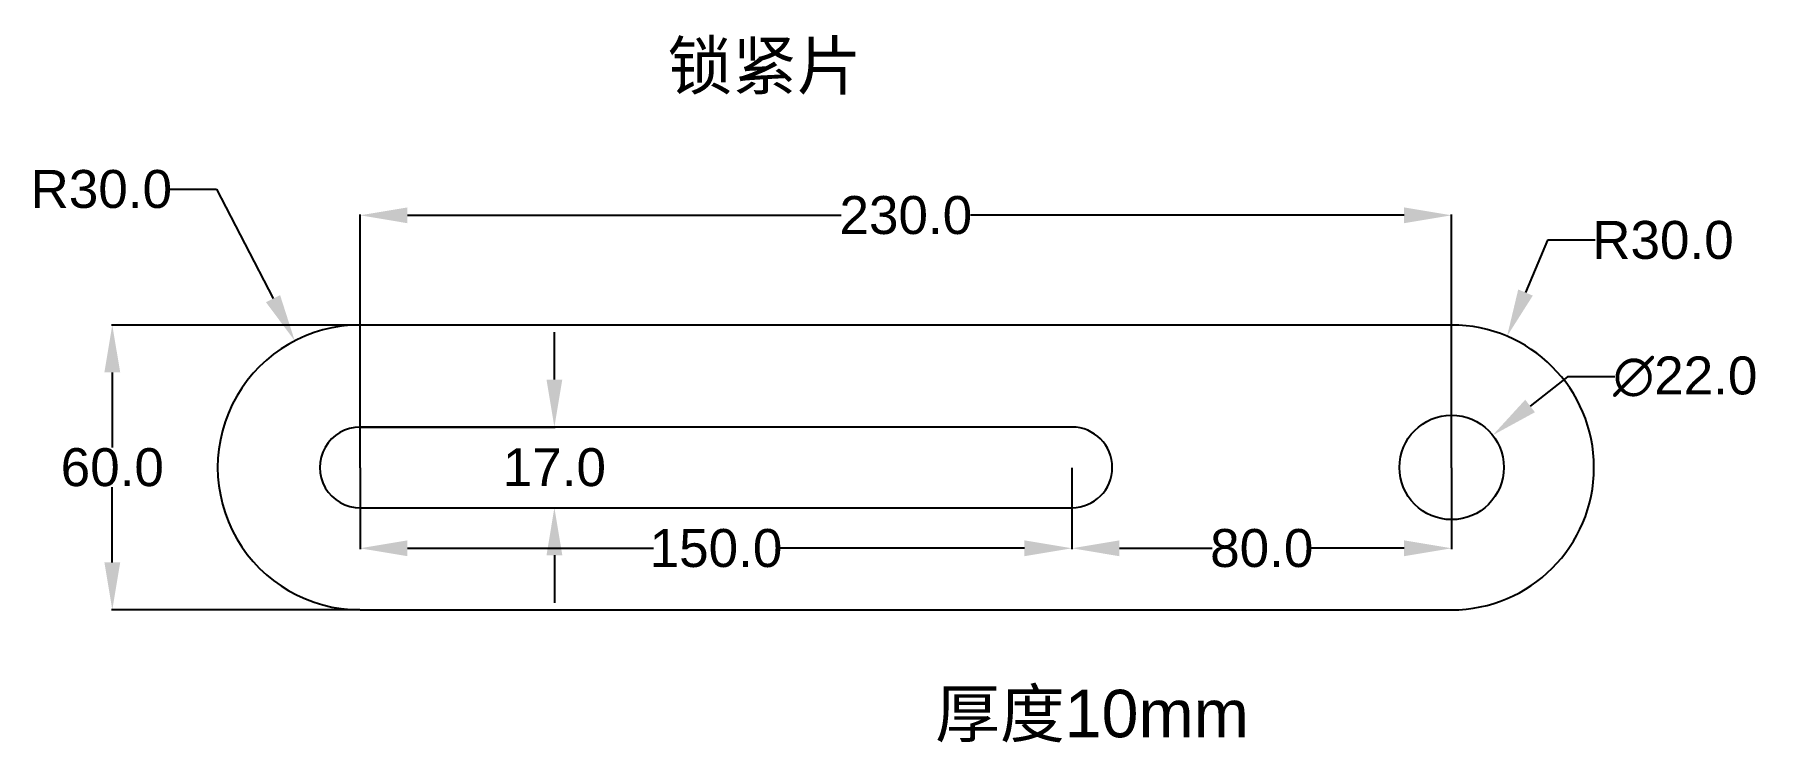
# Model space of a CAD drawing. Header units: millimetres. Extents: x -69 to 295, y -58 to 91.
import ezdxf

# ---------------------------------------------------------------- set-up
doc = ezdxf.new("R2010")
doc.units = ezdxf.units.MM
doc.styles.get("Standard").update_dxf_attribs({"font": 'arial.ttf'})
doc.dimstyles.get("Standard").update_dxf_attribs({"dimtxt": 8, "dimasz": 10, "dimexe": 0.18, "dimexo": 0.0625, "dimgap": 0.09, "dimtad": 0, "dimtih": 1, "dimtoh": 1, "dimdec": 1, "dimzin": 0, "dimdsep": 46, "dimtxsty": 'Standard', "dimcen": 0.09, "dimclrd": 3, "dimclre": 3, "dimclrt": 3, "dimadec": 0, "dimazin": 0, "dimtfac": 1, "dimtdec": 1, "dimtofl": 0, "dimtmove": 0, "dimatfit": 3, "dimfxl": 1, "dimtolj": 1, "dimtzin": 0, "dimarcsym": 0})

# ---------------------------------------------------------------- blocks, each defined once
blk = doc.blocks.new('*D3')
at = {"color": 3, "lineweight": -2, "transparency": 16777216}
for p, q in [((0, -0.06), (0, -17.21)), ((150, -0.06), (150, -17.21)), ((10, -17.03), (61.8, -17.03)), ((140, -17.03), (88.2, -17.03))]:
    blk.add_line(p, q, dxfattribs=at)
at = {"color": 3, "transparency": 16777216}
for points in [[(10, -15.36), (10, -18.7), (0, -17.03)], [(140, -15.36), (140, -18.7), (150, -17.03)]]:
    blk.add_solid(points, dxfattribs=at)
at = {"layer": 'Defpoints', "color": 0, "transparency": 16777216}
for p in [(0, 0), (150, 0), (150, -17.03)]:
    blk.add_point(p, dxfattribs=at)
at = {"color": 3, "transparency": 16777216, "insert": (75, -17.03), "char_height": 8, "attachment_point": 5}
blk.add_mtext('\\A1;150.0', dxfattribs=at)
blk = doc.blocks.new('*D4')
at = {"color": 3, "lineweight": -2, "transparency": 16777216}
for p, q in [((150, -0.12), (150, -17.21)), ((230, -0.06), (230, -17.21)), ((160, -17.03), (179.53, -17.03)), ((220, -17.03), (200.47, -17.03))]:
    blk.add_line(p, q, dxfattribs=at)
at = {"color": 3, "transparency": 16777216}
for points in [[(160, -15.36), (160, -18.7), (150, -17.03)], [(220, -15.36), (220, -18.7), (230, -17.03)]]:
    blk.add_solid(points, dxfattribs=at)
at = {"layer": 'Defpoints', "color": 0, "transparency": 16777216}
for p in [(230, 0), (150, -0.06), (230, -17.03)]:
    blk.add_point(p, dxfattribs=at)
at = {"color": 3, "transparency": 16777216, "insert": (190, -17.03), "char_height": 8, "attachment_point": 5}
blk.add_mtext('\\A1;80.0', dxfattribs=at)
blk = doc.blocks.new('*D5')
at = {"color": 3, "lineweight": -2, "transparency": 16777216}
for p, q in [((-0.06, 30), (-52.38, 30)), ((-52.2, 20), (-52.2, 4.17)), ((-52.2, -20), (-52.2, -4.17)), ((-0.06, -30), (-52.38, -30))]:
    blk.add_line(p, q, dxfattribs=at)
at = {"color": 3, "transparency": 16777216}
for points in [[(-53.87, 20), (-50.53, 20), (-52.2, 30)], [(-53.87, -20), (-50.53, -20), (-52.2, -30)]]:
    blk.add_solid(points, dxfattribs=at)
at = {"layer": 'Defpoints', "color": 0, "transparency": 16777216}
for p in [(0, 30), (-52.2, -30), (0, -30)]:
    blk.add_point(p, dxfattribs=at)
at = {"color": 3, "transparency": 16777216, "insert": (-52.2, 0), "char_height": 8, "attachment_point": 5}
blk.add_mtext('\\A1;60.0', dxfattribs=at)
blk = doc.blocks.new('*D6')
at = {"color": 3, "lineweight": -2, "transparency": 16777216}
for p, q in [((40.95, 18.5), (40.95, 28.5)), ((0.06, 8.5), (41.13, 8.5)), ((0.13, -8.5), (41.13, -8.5)), ((40.95, -18.5), (40.95, -28.5))]:
    blk.add_line(p, q, dxfattribs=at)
at = {"color": 3, "transparency": 16777216}
for points in [[(39.29, 18.5), (42.62, 18.5), (40.95, 8.5)], [(39.29, -18.5), (42.62, -18.5), (40.95, -8.5)]]:
    blk.add_solid(points, dxfattribs=at)
at = {"layer": 'Defpoints', "color": 0, "transparency": 16777216}
for p in [(0, 8.5), (0.07, -8.5), (40.95, -8.5)]:
    blk.add_point(p, dxfattribs=at)
at = {"color": 3, "transparency": 16777216, "insert": (40.95, 0), "char_height": 8, "attachment_point": 5}
blk.add_mtext('\\A1;17.0', dxfattribs=at)
blk = doc.blocks.new('*D7')
at = {"color": 3, "lineweight": -2, "transparency": 16777216}
for p, q in [((-40.22, 58.6), (-30.22, 58.6)), ((-30.22, 58.6), (-18.33, 35.55)), ((-0.09, 0), (0.09, 0)), ((0, -0.09), (0, 0.09))]:
    blk.add_line(p, q, dxfattribs=at)
at = {"color": 3, "transparency": 16777216}
blk.add_solid([(-16.85, 36.31), (-19.82, 34.79), (-13.75, 26.66)], dxfattribs=at)
at = {"layer": 'Defpoints', "color": 0, "transparency": 16777216}
for p in [(-13.75, 26.66), (0, 0)]:
    blk.add_point(p, dxfattribs=at)
at = {"color": 3, "transparency": 16777216, "insert": (-54.52, 58.6), "char_height": 8, "attachment_point": 5}
blk.add_mtext('\\A1;R30.0', dxfattribs=at)
blk = doc.blocks.new('*D8')
at = {"color": 3, "lineweight": -2, "transparency": 16777216}
for p, q in [((0, -0.03), (0, 53.29)), ((10, 53.11), (101.36, 53.11)), ((220, 53.11), (128.64, 53.11)), ((230, -0.03), (230, 53.29)), ((250.24, 47.87), (245.58, 36.84)), ((260.24, 47.87), (250.24, 47.87)), ((229.91, 0), (230.09, 0)), ((230, -0.09), (230, 0.09))]:
    blk.add_line(p, q, dxfattribs=at)
at = {"color": 3, "transparency": 16777216}
for points in [[(10, 54.77), (10, 51.44), (0, 53.11)], [(220, 54.77), (220, 51.44), (230, 53.11)], [(244.04, 37.49), (247.11, 36.19), (241.68, 27.63)]]:
    blk.add_solid(points, dxfattribs=at)
at = {"layer": 'Defpoints', "color": 0, "transparency": 16777216}
for p in [(230, 53.11), (241.68, 27.63), (230, 0), (0, -0.09), (230, -0.09)]:
    blk.add_point(p, dxfattribs=at)
at = {"color": 3, "transparency": 16777216, "char_height": 8, "attachment_point": 5}
for s, insert in [('\\A1;230.0', (115, 53.11)), ('\\A1;R30.0', (274.53, 47.87))]:
    blk.add_mtext(s, dxfattribs=dict(at, insert=insert))
blk = doc.blocks.new('*D9')
at = {"color": 3, "lineweight": -2, "transparency": 16777216}
for p, q in [((254.41, 19.11), (246.54, 12.94)), ((264.41, 19.11), (254.41, 19.11)), ((230, -0.09), (230, 0.09)), ((229.91, 0), (230.09, 0))]:
    blk.add_line(p, q, dxfattribs=at)
at = {"color": 3, "transparency": 16777216}
blk.add_solid([(245.51, 14.26), (247.56, 11.63), (238.66, 6.78)], dxfattribs=at)
at = {"layer": 'Defpoints', "color": 0, "transparency": 16777216}
for p in [(238.66, 6.78), (221.34, -6.78)]:
    blk.add_point(p, dxfattribs=at)
at = {"color": 3, "transparency": 16777216, "insert": (279.23, 19.11), "char_height": 8, "attachment_point": 5}
blk.add_mtext('\\A1;∅22.0', dxfattribs=at)

msp = doc.modelspace()

# ---------------------------------------------------------------- linework, layer by layer
for points in [[(230, 30), (0, 30)], [(150, 8.5), (0, 8.5)], [(0.07, -8.5), (150, -8.5)], [(0, -30), (230, -30)]]:
    msp.add_lwpolyline(points)
msp.add_circle((230, 0), 11)
for centre, radius, start, end in [((0, 0), 30, 90, 270.0202), ((230, 0), 30, 270, 89.995), ((0, 0), 8.5, 90, 270.4622), ((150, 0), 8.5, 270, 89.7819)]:
    msp.add_arc(centre, radius, start, end)

# ---------------------------------------------------------------- texts
at = {"color": 2, "insert": (64.79, 89.64), "char_height": 10, "attachment_point": 1}
msp.add_mtext_dynamic_manual_height_columns('{\\fSimSun|b0|i0|c134|p2;锁紧片}', width=179.1748, gutter_width=12.5, heights=[0], dxfattribs=at)
at = {"insert": (121.2, -46.84), "char_height": 10, "attachment_point": 1}
msp.add_mtext_dynamic_manual_height_columns('{\\fSimSun|b0|i0|c134|p2;厚度}10mm', width=179.1748, gutter_width=12.5, heights=[0], dxfattribs=at)

# ---------------------------------------------------------------- dimensions: what is measured, and where the dimension line sits
for center, mpoint, picture, middle in [((0, 0), (-13.75, 26.66), '*D7', (-54.52, 58.6)), ((230, 0), (241.68, 27.63), '*D8', (274.53, 47.87))]:
    dim = msp.add_radius_dim(center=center, mpoint=mpoint, dimstyle='Standard')
    dim.commit()
    dim.dimension.update_dxf_attribs({"geometry": picture, "text_midpoint": middle, "dimtype": 164})
for base, p1, p2, picture, middle in [((230, 53.11), (0, -0.09), (230, -0.09), '*D8', (115, 53.11)), ((150, -17.03), (0, 0), (150, 0), '*D3', (75, -17.03)), ((230, -17.03), (150, -0.06), (230, 0), '*D4', (190, -17.03))]:
    dim = msp.add_linear_dim(base=base, p1=p1, p2=p2, dimstyle='Standard')
    dim.commit()
    dim.dimension.update_dxf_attribs({"geometry": picture, "text_midpoint": middle})
for base, p1, p2, picture, middle in [((-52.2, -30), (0, 30), (0, -30), '*D5', (-52.2, 0)), ((40.95, -8.5), (0, 8.5), (0.07, -8.5), '*D6', (40.95, 0))]:
    dim = msp.add_linear_dim(base=base, p1=p1, p2=p2, angle=90, dimstyle='Standard')
    dim.commit()
    dim.dimension.update_dxf_attribs({"geometry": picture, "text_midpoint": middle})
dim = msp.add_diameter_dim_2p(p1=(221.34, -6.78), p2=(238.66, 6.78), dimstyle='Standard')
dim.commit()
dim.dimension.update_dxf_attribs({"geometry": '*D9', "text_midpoint": (279.23, 19.11)})

doc.saveas('drawing.dxf')
